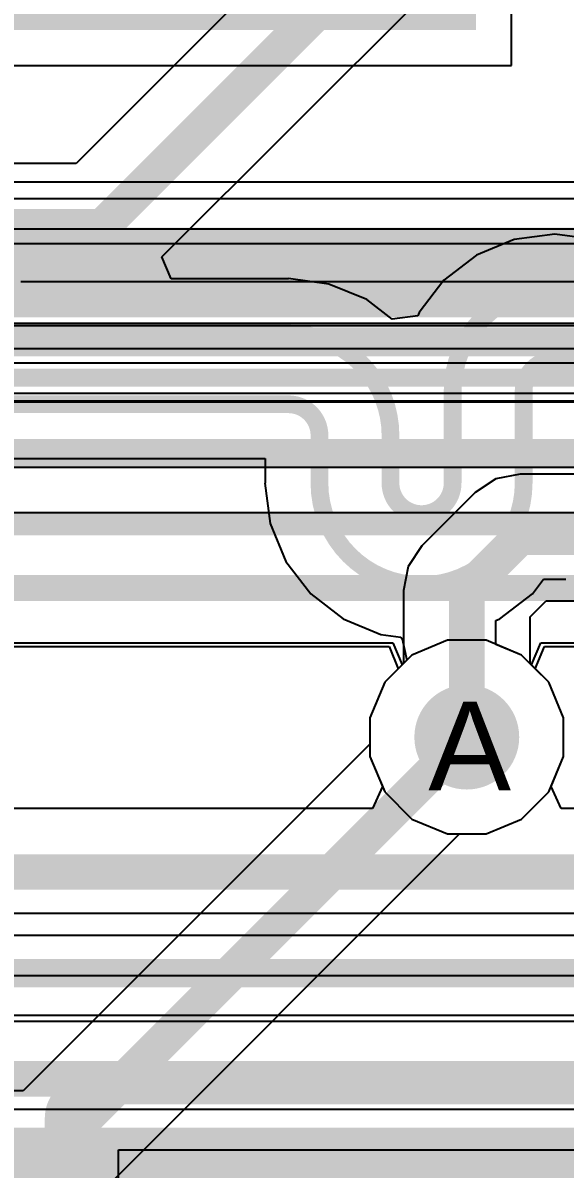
# Model space of a CAD drawing. Header units: inches. Extents: x 0 to 5271, y 0 to 5417.
# Drawn here: x 116.99 to 120.09, y 67.53 to 74.09 of the extents above; entities that cross this region are included whole.
import ezdxf

# ---------------------------------------------------------------- set-up
doc = ezdxf.new("R2010")
doc.units = ezdxf.units.IN
for name, color, linetype in [('Bottom Layer', 5, 'Continuous'), ('Drill Drawing', 1, 'Continuous'), ('L2_GND1', 16, 'Continuous'), ('L3_SIG1', 76, 'Continuous'), ('L4_PWR', 90, 'Continuous'), ('L5_GND2', 156, 'Continuous'), ('L6_SIG2', 130, 'Continuous'), ('L7_GND3', 216, 'Continuous'), ('Top Layer', 1, 'Continuous'), ('Top Solder', 216, 'Continuous'), ('Via Holes', 16, 'Continuous')]:
    doc.layers.add(name, color=color, linetype=linetype)
doc.styles.add('Arial', font='', dxfattribs={"height": 0.2})
doc.styles.get('Arial').set_extended_font_data('Arial')

# ---------------------------------------------------------------- blocks, each defined once
blk = doc.blocks.new('AS0B826_S78B_7H_23')
at = {"layer": 'Top Solder'}
blk.add_hatch(color=216, dxfattribs=at).paths.add_polyline_path([(42.4492, 25.2568), (45.5508, 25.2568), (45.5508, 20.0052), (42.4492, 20.0052)])

msp = doc.modelspace()

# ---------------------------------------------------------------- hatches: boundary and pattern name
at = {"layer": 'Bottom Layer'}
h = msp.add_hatch(color=5, dxfattribs=at)
edge = h.paths.add_edge_path()
edge.add_arc((119.5324, 70.0024), 0.3, 0, 360)
at = {"layer": 'L2_GND1'}
h = msp.add_hatch(color=16, dxfattribs=at)
edge = h.paths.add_edge_path()
edge.add_arc((119.5324, 70.0024), 0.3, 0, 360)
at = {"layer": 'L3_SIG1'}
h = msp.add_hatch(color=76, dxfattribs=at)
edge = h.paths.add_edge_path()
edge.add_arc((119.5324, 70.0024), 0.3, 0, 360)
at = {"layer": 'L4_PWR'}
h = msp.add_hatch(color=90, dxfattribs=at)
edge = h.paths.add_edge_path()
edge.add_arc((119.5324, 70.0024), 0.3, 0, 360)
at = {"layer": 'L5_GND2'}
h = msp.add_hatch(color=156, dxfattribs=at)
edge = h.paths.add_edge_path()
edge.add_arc((119.5324, 70.0024), 0.3, 0, 360)
at = {"layer": 'L6_SIG2'}
h = msp.add_hatch(color=130, dxfattribs=at)
edge = h.paths.add_edge_path()
edge.add_arc((119.5324, 70.0024), 0.3, 0, 360)
at = {"layer": 'L7_GND3'}
h = msp.add_hatch(color=216, dxfattribs=at)
edge = h.paths.add_edge_path()
edge.add_arc((119.5324, 70.0024), 0.3, 0, 360)
at = {"layer": 'Top Layer'}
h = msp.add_hatch(color=1, dxfattribs=at)
edge = h.paths.add_edge_path()
edge.add_arc((119.5324, 70.0024), 0.3, 0, 360)
at = {"layer": 'Via Holes'}
h = msp.add_hatch(color=7, dxfattribs=at)
edge = h.paths.add_edge_path()
edge.add_arc((119.5324, 70.0024), 0.15, 0, 360)

# ---------------------------------------------------------------- linework, layer by layer
at = {"layer": 'Bottom Layer'}
for p, q in [((126.3047, 72.6087), (116.9801, 72.6087)), ((116.8691, 71.9268), (126.446, 71.9268)), ((119.4222, 70.5564), (119.2186, 70.4721)), ((119.6426, 70.5564), (119.4222, 70.5564)), ((119.8462, 70.4721), (119.6426, 70.5564)), ((119.2186, 70.4721), (119.0627, 70.3162)), ((120.0021, 70.3162), (119.8462, 70.4721)), ((119.0627, 70.3162), (118.9784, 70.1126)), ((120.0864, 70.1126), (120.0021, 70.3162)), ((118.9784, 70.1126), (118.9784, 69.8922)), ((120.0864, 69.8922), (120.0864, 70.1126)), ((118.9784, 69.8922), (119.0627, 69.6886)), ((120.0021, 69.6886), (120.0864, 69.8922)), ((119.0627, 69.6886), (119.2186, 69.5327)), ((119.8462, 69.5327), (120.0021, 69.6886)), ((119.2186, 69.5327), (119.4222, 69.4484)), ((119.6426, 69.4484), (119.8462, 69.5327)), ((119.4222, 69.4484), (119.6426, 69.4484)), ((125.2333, 68.4092), (111.3336, 68.4092))]:
    msp.add_line(p, q, dxfattribs=at)
for points in [[(116.8691, 72.2678, 0.1608, 0.1608, 0), (117.2177, 72.2678, 0.1608, 0.1608, 0)], [(117.2177, 72.2678, 0.1608, 0.1608, 0), (126.446, 72.2678, 0.1608, 0.1608, 0)], [(108.478, 68.0466, 0.2032, 0.2032, 0), (128.7703, 68.0466, 0.2032, 0.2032, 0)], [(108.6358, 67.6656, 0.2032, 0.2032, 0), (131.0461, 67.6656, 0.2032, 0.2032, 0)]]:
    msp.add_lwpolyline(points, format="xyseb", dxfattribs=at)
msp.add_lwpolyline([(117.1775, 72.2678, 0.0804, 0.0804, 1), (117.2579, 72.2678, 0.0804, 0.0804, 1)], format="xyseb", close=True, dxfattribs=at)
msp.add_lwpolyline([(117.1775, 72.2678, 0.0804, 0.0804, 1), (117.2579, 72.2678, 0.0804, 0.0804, 1)], format="xyseb", close=True, dxfattribs=at)
at = {"layer": 'L2_GND1'}
for p, q in [((128.2065, 72.3706), (115.1089, 72.3706)), ((113.1276, 70.5211), (119.088, 70.5211)), ((119.088, 70.5211), (119.1406, 70.3941)), ((119.9242, 70.3941), (119.9768, 70.5211)), ((119.9768, 70.5211), (126.6886, 70.5211)), ((119.1406, 70.3941), (119.0627, 70.3162)), ((120.0021, 70.3162), (119.9242, 70.3941)), ((119.0627, 70.3162), (118.9784, 70.1126)), ((120.0864, 70.1126), (120.0021, 70.3162)), ((118.9784, 70.1126), (118.9784, 69.8922)), ((120.0864, 69.8922), (120.0864, 70.1126)), ((118.9784, 69.8922), (119.0627, 69.6886)), ((120.0021, 69.6886), (120.0864, 69.8922)), ((119.0627, 69.6886), (119.2186, 69.5327)), ((119.8462, 69.5327), (120.0021, 69.6886)), ((119.2186, 69.5327), (119.4222, 69.4484)), ((119.6426, 69.4484), (119.8462, 69.5327)), ((119.4222, 69.4484), (119.6426, 69.4484))]:
    msp.add_line(p, q, dxfattribs=at)
for points in [[(97.7315, 72.0598, 0.1016, 0.1016, 0), (128.3352, 72.0598, 0.1016, 0.1016, 0)], [(97.7315, 71.6534, 0.1016, 0.1016, 0), (127.9811, 71.6534, 0.1016, 0.1016, 0)], [(110.1638, 71.2383, 0.1016, 0.1016, 0), (132.0299, 71.2383, 0.1016, 0.1016, 0)], [(110.1307, 70.8319, 0.1016, 0.1016, 0), (132.1983, 70.8319, 0.1016, 0.1016, 0)]]:
    msp.add_lwpolyline(points, format="xyseb", dxfattribs=at)
at = {"layer": 'L3_SIG1'}
for p, q in [((135.7394, 72.9087), (112.1817, 72.9087)), ((112.2975, 72.2269), (135.7394, 72.2269)), ((135.8482, 71.9689), (113.9323, 71.9689)), ((114.0735, 71.2871), (136.8044, 71.2871)), ((119.4222, 70.5564), (119.2186, 70.4721)), ((119.6426, 70.5564), (119.4222, 70.5564)), ((119.8462, 70.4721), (119.6426, 70.5564)), ((119.2186, 70.4721), (119.0627, 70.3162)), ((120.0021, 70.3162), (119.8462, 70.4721)), ((119.0627, 70.3162), (118.9784, 70.1126)), ((120.0864, 70.1126), (120.0021, 70.3162)), ((118.9784, 70.1126), (118.9784, 69.8922)), ((120.0864, 69.8922), (120.0864, 70.1126)), ((118.9784, 69.8922), (119.0627, 69.6886)), ((120.0021, 69.6886), (120.0864, 69.8922)), ((119.0627, 69.6886), (119.2186, 69.5327)), ((119.8462, 69.5327), (120.0021, 69.6886)), ((119.2186, 69.5327), (119.4222, 69.4484)), ((119.6426, 69.4484), (119.8462, 69.5327)), ((119.4222, 69.4484), (119.6426, 69.4484))]:
    msp.add_line(p, q, dxfattribs=at)
for points in [[(112.6318, 72.5678, 0.1608, 0.1608, 0), (136.182, 72.5678, 0.1608, 0.1608, 0)], [(113.9323, 71.628, 0.1608, 0.1608, 0), (136.8044, 71.628, 0.1608, 0.1608, 0)]]:
    msp.add_lwpolyline(points, format="xyseb", dxfattribs=at)
at = {"layer": 'L4_PWR'}
for p, q in [((119.4222, 70.5564), (119.2186, 70.4721)), ((119.6426, 70.5564), (119.4222, 70.5564)), ((119.8462, 70.4721), (119.6426, 70.5564)), ((119.2186, 70.4721), (119.0627, 70.3162)), ((120.0021, 70.3162), (119.8462, 70.4721)), ((119.0627, 70.3162), (118.9784, 70.1126)), ((120.0864, 70.1126), (120.0021, 70.3162)), ((118.9784, 70.1126), (118.9784, 69.8922)), ((120.0864, 69.8922), (120.0864, 70.1126)), ((118.9784, 69.8922), (119.0627, 69.6886)), ((120.0021, 69.6886), (120.0864, 69.8922)), ((119.0627, 69.6886), (119.2186, 69.5327)), ((119.8462, 69.5327), (120.0021, 69.6886)), ((119.2186, 69.5327), (119.4222, 69.4484)), ((119.6426, 69.4484), (119.8462, 69.5327)), ((119.4222, 69.4484), (119.6426, 69.4484)), ((128.731, 68.6358), (111.274, 68.6358)), ((111.2059, 68.3768), (128.7618, 68.3768))]:
    msp.add_line(p, q, dxfattribs=at)
at = {"layer": 'L5_GND2'}
for p, q in [((121.0167, 73.0828), (106.9919, 73.0828)), ((97.277, 72.3576), (129.7603, 72.3576)), ((130.7572, 71.5453), (97.4118, 71.5453)), ((113.1188, 70.5423), (119.1092, 70.5423)), ((119.1092, 70.5423), (119.1618, 70.4153)), ((119.903, 70.4153), (119.9556, 70.5423)), ((119.9556, 70.5423), (126.765, 70.5423)), ((119.1618, 70.4153), (119.0627, 70.3162)), ((120.0021, 70.3162), (119.903, 70.4153)), ((119.0627, 70.3162), (118.9784, 70.1126)), ((120.0864, 70.1126), (120.0021, 70.3162)), ((118.9784, 70.1126), (118.9784, 69.9611)), ((120.0864, 69.8922), (120.0864, 70.1126)), ((118.9784, 69.9611), (116.9946, 67.9774)), ((120.0021, 69.6886), (120.0864, 69.8922)), ((119.8462, 69.5327), (120.0021, 69.6886)), ((119.6426, 69.4484), (119.8462, 69.5327)), ((117.4012, 67.3584), (119.4911, 69.4484)), ((119.4911, 69.4484), (119.6426, 69.4484)), ((116.9946, 67.9774), (110.847, 67.9774))]:
    msp.add_line(p, q, dxfattribs=at)
for points in [[(97.277, 72.7202, 0.2032, 0.2032, 0), (129.7603, 72.7202, 0.2032, 0.2032, 0)], [(97.6531, 71.2216, 0.127, 0.127, 0), (130.8913, 71.2216, 0.127, 0.127, 0)], [(97.6531, 70.866, 0.127, 0.127, 0), (131.0386, 70.866, 0.127, 0.127, 0)], [(117.1448, 67.6148, 0.2032, 0.2032, 0), (119.5324, 70.0024, 0.2032, 0.2032, 0)], [(95.5318, 67.6148, 0.2032, 0.2032, 0), (117.1448, 67.6148, 0.2032, 0.2032, 0)]]:
    msp.add_lwpolyline(points, format="xyseb", dxfattribs=at)
for points in [[(119.4816, 70.0024, 0.1016, 0.1016, 1), (119.5832, 70.0024, 0.1016, 0.1016, 1)], [(117.094, 67.6148, 0.1016, 0.1016, 1), (117.1956, 67.6148, 0.1016, 0.1016, 1)], [(117.094, 67.6148, 0.1016, 0.1016, 1), (117.1956, 67.6148, 0.1016, 0.1016, 1)]]:
    msp.add_lwpolyline(points, format="xyseb", close=True, dxfattribs=at)
at = {"layer": 'L6_SIG2'}
for p, q in [((128.9671, 72.8262), (115.5553, 72.8262)), ((115.3752, 72.1443), (129.1083, 72.1443)), ((119.4222, 70.5564), (119.2186, 70.4721)), ((119.6426, 70.5564), (119.4222, 70.5564)), ((119.8462, 70.4721), (119.6426, 70.5564)), ((119.2186, 70.4721), (119.0627, 70.3162)), ((120.0021, 70.3162), (119.8462, 70.4721)), ((119.0627, 70.3162), (118.9784, 70.1126)), ((120.0864, 70.1126), (120.0021, 70.3162)), ((118.9784, 70.1126), (118.9784, 69.8922)), ((120.0864, 69.8922), (120.0864, 70.1126)), ((118.9784, 69.8922), (119.0627, 69.6886)), ((120.0021, 69.6886), (120.0864, 69.8922)), ((119.0627, 69.6886), (119.2186, 69.5327)), ((119.8462, 69.5327), (120.0021, 69.6886)), ((119.2186, 69.5327), (119.4222, 69.4484)), ((119.6426, 69.4484), (119.8462, 69.5327)), ((119.4222, 69.4484), (119.6426, 69.4484)), ((127.5144, 68.9923), (116.1468, 68.9923)), ((117.5391, 66.4311), (117.5391, 67.641)), ((117.5391, 67.641), (126.3735, 67.641))]:
    msp.add_line(p, q, dxfattribs=at)
for points in [[(116.8644, 72.4852, 0.1608, 0.1608, 0), (129.1083, 72.4852, 0.1608, 0.1608, 0)], [(115.9667, 68.6514, 0.1608, 0.1608, 0), (118.4426, 68.6514, 0.1608, 0.1608, 0)], [(118.4426, 68.6514, 0.1608, 0.1608, 0), (127.6556, 68.6514, 0.1608, 0.1608, 0)], [(117.1982, 67.8211, 0.1608, 0.1608, -0.414214), (117.359, 67.9819, 0.1608, 0.1608, 0)], [(117.359, 67.9819, 0.1608, 0.1608, 0), (120.3198, 67.9819, 0.1608, 0.1608, 0)], [(117.1982, 66.4311, 0.1608, 0.1608, 0), (117.1982, 67.8211, 0.1608, 0.1608, 0)]]:
    msp.add_lwpolyline(points, format="xyseb", dxfattribs=at)
for points in [[(118.4024, 68.6514, 0.0804, 0.0804, 1), (118.4828, 68.6514, 0.0804, 0.0804, 1)], [(118.4024, 68.6514, 0.0804, 0.0804, 1), (118.4828, 68.6514, 0.0804, 0.0804, 1)], [(117.3188, 67.9819, 0.0804, 0.0804, 1), (117.3992, 67.9819, 0.0804, 0.0804, 1)], [(117.3188, 67.9819, 0.0804, 0.0804, 1), (117.3992, 67.9819, 0.0804, 0.0804, 1)], [(117.158, 67.8211, 0.0804, 0.0804, 1), (117.2384, 67.8211, 0.0804, 0.0804, 1)], [(117.158, 67.8211, 0.0804, 0.0804, 1), (117.2384, 67.8211, 0.0804, 0.0804, 1)]]:
    msp.add_lwpolyline(points, format="xyseb", close=True, dxfattribs=at)
at = {"layer": 'L7_GND3'}
for p, q in [((120.1112, 76.1008), (117.2964, 73.286)), ((117.7875, 72.7516), (120.3063, 75.2704)), ((117.2964, 73.286), (107.1155, 73.286)), ((119.8035, 72.8497), (119.5872, 72.7601)), ((120.0356, 72.8803), (119.8035, 72.8497)), ((120.2677, 72.8497), (120.0356, 72.8803)), ((117.8401, 72.6246), (117.7875, 72.7516)), ((119.5872, 72.7601), (119.4015, 72.6176)), ((118.5116, 72.6246), (117.8401, 72.6246)), ((118.7437, 72.5957), (118.5116, 72.6263)), ((118.5116, 72.6263), (118.5116, 72.6246)), ((118.9599, 72.5061), (118.7437, 72.5957)), ((119.4015, 72.6176), (119.259, 72.4319)), ((119.1059, 72.3941), (118.9599, 72.5061)), ((119.259, 72.4319), (119.2518, 72.4144)), ((119.2518, 72.4144), (119.1059, 72.3941)), ((98.8917, 71.5966), (118.3786, 71.5966)), ((118.3786, 71.5966), (118.3786, 71.4565)), ((118.3786, 71.4565), (118.3769, 71.4565)), ((118.3769, 71.4565), (118.4075, 71.2244)), ((118.4075, 71.2244), (118.497, 71.0082)), ((118.497, 71.0082), (118.6395, 70.8225)), ((119.9076, 70.8225), (119.9721, 70.9065)), ((119.9721, 70.9065), (120.0991, 70.9065)), ((118.6395, 70.8225), (118.8252, 70.68)), ((119.7219, 70.68), (119.9076, 70.8225)), ((118.8252, 70.68), (119.0415, 70.5904)), ((119.699, 70.6705), (119.7219, 70.68)), ((119.699, 70.533), (119.699, 70.6705)), ((119.0415, 70.5904), (119.1559, 70.5753)), ((119.1559, 70.5753), (119.1621, 70.5651)), ((119.1621, 70.5651), (119.1893, 70.4428)), ((119.8462, 70.4721), (119.699, 70.533)), ((120.0021, 70.3162), (119.8462, 70.4721)), ((119.1893, 70.4428), (119.0627, 70.3162)), ((119.0627, 70.3162), (118.9784, 70.1126)), ((120.0864, 70.1126), (120.0021, 70.3162)), ((118.9784, 70.1126), (118.9784, 69.8922)), ((120.0864, 69.8922), (120.0864, 70.1126)), ((118.9784, 69.8922), (119.0496, 69.7204)), ((120.0152, 69.7204), (120.0864, 69.8922)), ((119.0496, 69.7204), (118.992, 69.5934)), ((120.0728, 69.5934), (120.0152, 69.7204)), ((118.992, 69.5934), (112.7769, 69.5934)), ((126.2986, 69.5934), (120.0728, 69.5934)), ((111.3441, 68.8682), (128.6982, 68.8682)), ((125.83, 67.871), (105.456, 67.871))]:
    msp.add_line(p, q, dxfattribs=at)
for points in [[(117.4466, 72.9234, 0.2032, 0.2032, 0), (120.3676, 75.8444, 0.2032, 0.2032, 0)], [(104.8258, 72.9234, 0.2032, 0.2032, 0), (117.4466, 72.9234, 0.2032, 0.2032, 0)], [(119.4514, 71.9836, 0.1016, 0.1016, -1), (120.6198, 71.9836, 0.1016, 0.1016, 0)], [(101.4357, 72.3138, 0.1016, 0.1016, 0), (117.3886, 72.3138, 0.1016, 0.1016, 0)], [(117.3886, 72.3138, 0.1016, 0.1016, 0), (118.5116, 72.3138, 0.1016, 0.1016, 0)], [(118.5116, 72.3138, 0.1016, 0.1016, -0.414214), (119.0958, 71.7296, 0.1016, 0.1016, 0)], [(119.8578, 71.9836, 0.1016, 0.1016, -1), (120.2134, 71.9836, 0.1016, 0.1016, 0)], [(119.4514, 71.4565, 0.1016, 0.1016, 0), (119.4514, 71.9836, 0.1016, 0.1016, 0)], [(119.8578, 71.4565, 0.1016, 0.1016, 0), (119.8578, 71.9836, 0.1016, 0.1016, 0)], [(98.8917, 71.9074, 0.1016, 0.1016, 0), (117.3886, 71.9074, 0.1016, 0.1016, 0)], [(117.3886, 71.9074, 0.1016, 0.1016, 0), (118.5116, 71.9074, 0.1016, 0.1016, 0)], [(118.5116, 71.9074, 0.1016, 0.1016, -0.414214), (118.6894, 71.7296, 0.1016, 0.1016, 0)], [(118.6894, 71.4565, 0.1016, 0.1016, 0), (118.6894, 71.7296, 0.1016, 0.1016, 0)], [(119.0958, 71.4565, 0.1016, 0.1016, 0), (119.0958, 71.7296, 0.1016, 0.1016, 0)], [(119.8578, 71.4565, 0.1016, 0.1016, -1), (118.6894, 71.4565, 0.1016, 0.1016, 0)], [(119.4514, 71.4565, 0.1016, 0.1016, -1), (119.0958, 71.4565, 0.1016, 0.1016, 0)], [(106.042, 69.2308, 0.2032, 0.2032, 0), (119.0606, 69.2308, 0.2032, 0.2032, 0)], [(119.0606, 69.2308, 0.2032, 0.2032, 0), (140.3254, 69.2308, 0.2032, 0.2032, 0)], [(105.456, 67.5084, 0.2032, 0.2032, 0), (125.83, 67.5084, 0.2032, 0.2032, 0)]]:
    msp.add_lwpolyline(points, format="xyseb", dxfattribs=at)
for points in [[(117.3958, 72.9234, 0.1016, 0.1016, 1), (117.4974, 72.9234, 0.1016, 0.1016, 1)], [(117.3958, 72.9234, 0.1016, 0.1016, 1), (117.4974, 72.9234, 0.1016, 0.1016, 1)], [(117.3632, 72.3138, 0.0508, 0.0508, 1), (117.414, 72.3138, 0.0508, 0.0508, 1)], [(117.3632, 72.3138, 0.0508, 0.0508, 1), (117.414, 72.3138, 0.0508, 0.0508, 1)], [(118.4862, 72.3138, 0.0508, 0.0508, 1), (118.537, 72.3138, 0.0508, 0.0508, 1)], [(118.4862, 72.3138, 0.0508, 0.0508, 1), (118.537, 72.3138, 0.0508, 0.0508, 1)], [(119.426, 71.9836, 0.0508, 0.0508, 1), (119.4768, 71.9836, 0.0508, 0.0508, 1)], [(119.426, 71.9836, 0.0508, 0.0508, 1), (119.4768, 71.9836, 0.0508, 0.0508, 1)], [(119.8324, 71.9836, 0.0508, 0.0508, 1), (119.8832, 71.9836, 0.0508, 0.0508, 1)], [(119.8324, 71.9836, 0.0508, 0.0508, 1), (119.8832, 71.9836, 0.0508, 0.0508, 1)], [(117.3632, 71.9074, 0.0508, 0.0508, 1), (117.414, 71.9074, 0.0508, 0.0508, 1)], [(117.3632, 71.9074, 0.0508, 0.0508, 1), (117.414, 71.9074, 0.0508, 0.0508, 1)], [(118.4862, 71.9074, 0.0508, 0.0508, 1), (118.537, 71.9074, 0.0508, 0.0508, 1)], [(118.4862, 71.9074, 0.0508, 0.0508, 1), (118.537, 71.9074, 0.0508, 0.0508, 1)], [(118.664, 71.7296, 0.0508, 0.0508, 1), (118.7148, 71.7296, 0.0508, 0.0508, 1)], [(118.664, 71.7296, 0.0508, 0.0508, 1), (118.7148, 71.7296, 0.0508, 0.0508, 1)], [(119.0704, 71.7296, 0.0508, 0.0508, 1), (119.1212, 71.7296, 0.0508, 0.0508, 1)], [(119.0704, 71.7296, 0.0508, 0.0508, 1), (119.1212, 71.7296, 0.0508, 0.0508, 1)], [(118.664, 71.4565, 0.0508, 0.0508, 1), (118.7148, 71.4565, 0.0508, 0.0508, 1)], [(118.664, 71.4565, 0.0508, 0.0508, 1), (118.7148, 71.4565, 0.0508, 0.0508, 1)], [(119.0704, 71.4565, 0.0508, 0.0508, 1), (119.1212, 71.4565, 0.0508, 0.0508, 1)], [(119.0704, 71.4565, 0.0508, 0.0508, 1), (119.1212, 71.4565, 0.0508, 0.0508, 1)], [(119.426, 71.4565, 0.0508, 0.0508, 1), (119.4768, 71.4565, 0.0508, 0.0508, 1)], [(119.426, 71.4565, 0.0508, 0.0508, 1), (119.4768, 71.4565, 0.0508, 0.0508, 1)], [(119.8324, 71.4565, 0.0508, 0.0508, 1), (119.8832, 71.4565, 0.0508, 0.0508, 1)], [(119.8324, 71.4565, 0.0508, 0.0508, 1), (119.8832, 71.4565, 0.0508, 0.0508, 1)], [(119.0098, 69.2308, 0.1016, 0.1016, 1), (119.1114, 69.2308, 0.1016, 0.1016, 1)], [(119.0098, 69.2308, 0.1016, 0.1016, 1), (119.1114, 69.2308, 0.1016, 0.1016, 1)]]:
    msp.add_lwpolyline(points, format="xyseb", close=True, dxfattribs=at)
at = {"layer": 'Top Layer'}
for p, q in [((119.7884, 73.847), (119.7884, 79.505)), ((116.3831, 73.847), (119.7884, 73.847)), ((120.7063, 73.1795), (116.8269, 73.1795)), ((116.4473, 71.9221), (122.6328, 71.9221)), ((119.8369, 71.508), (119.6982, 71.4804)), ((120.2817, 71.508), (119.8369, 71.508)), ((119.6982, 71.4804), (119.5805, 71.4018)), ((119.5805, 71.4018), (119.276, 71.0973)), ((119.5805, 71.4018), (119.5805, 71.4018)), ((119.276, 71.0973), (119.1974, 70.9796)), ((119.1974, 70.9796), (119.1698, 70.8409)), ((119.1698, 70.8409), (119.1698, 70.8409)), ((119.1698, 70.8409), (119.1698, 70.4233)), ((119.895, 70.6907), (119.9871, 70.7828)), ((119.9871, 70.7828), (120.2817, 70.7828)), ((119.895, 70.4233), (119.895, 70.6907)), ((119.1698, 70.4233), (119.0627, 70.3162)), ((120.0021, 70.3162), (119.895, 70.4233)), ((119.0627, 70.3162), (118.9784, 70.1126)), ((120.0864, 70.1126), (120.0021, 70.3162)), ((118.9784, 70.1126), (118.9784, 69.8922)), ((120.0864, 69.8922), (120.0864, 70.1126)), ((118.9784, 69.8922), (119.0627, 69.6886)), ((120.0021, 69.6886), (120.0864, 69.8922)), ((119.0627, 69.6886), (119.2186, 69.5327)), ((119.8462, 69.5327), (120.0021, 69.6886)), ((119.2186, 69.5327), (119.4222, 69.4484)), ((119.6426, 69.4484), (119.8462, 69.5327)), ((119.4222, 69.4484), (119.6426, 69.4484))]:
    msp.add_line(p, q, dxfattribs=at)
for points in [[(116.6857, 72.8386, 0.1608, 0.1608, 0), (128.3641, 72.8386, 0.1608, 0.1608, 0)], [(116.5665, 72.5508, 0.1608, 0.1608, 0), (132.8764, 72.5508, 0.1608, 0.1608, 0)], [(116.4473, 72.263, 0.1608, 0.1608, 0), (133.9342, 72.263, 0.1608, 0.1608, 0)], [(119.5324, 70.8409, 0.2032, 0.2032, 0), (119.8369, 71.1454, 0.2032, 0.2032, 0)], [(119.8369, 71.1454, 0.2032, 0.2032, 0), (120.8532, 71.1454, 0.2032, 0.2032, 0)], [(119.5324, 70.0024, 0.2032, 0.2032, 0), (119.5324, 70.8409, 0.2032, 0.2032, 0)]]:
    msp.add_lwpolyline(points, format="xyseb", dxfattribs=at)
for points in [[(119.7861, 71.1454, 0.1016, 0.1016, 1), (119.8877, 71.1454, 0.1016, 0.1016, 1)], [(119.7861, 71.1454, 0.1016, 0.1016, 1), (119.8877, 71.1454, 0.1016, 0.1016, 1)], [(119.4816, 70.8409, 0.1016, 0.1016, 1), (119.5832, 70.8409, 0.1016, 0.1016, 1)], [(119.4816, 70.8409, 0.1016, 0.1016, 1), (119.5832, 70.8409, 0.1016, 0.1016, 1)], [(119.4816, 70.0024, 0.1016, 0.1016, 1), (119.5832, 70.0024, 0.1016, 0.1016, 1)]]:
    msp.add_lwpolyline(points, format="xyseb", close=True, dxfattribs=at)

# ---------------------------------------------------------------- block references
msp.add_blockref('AS0B826_S78B_7H_23', (74.0344, 54.045))

# ---------------------------------------------------------------- texts
at = {"layer": 'Drill Drawing', "style": 'Arial'}
msp.add_text('A', height=0.508, dxfattribs=at).set_placement((119.3123, 69.6977))

doc.saveas('drawing.dxf')
